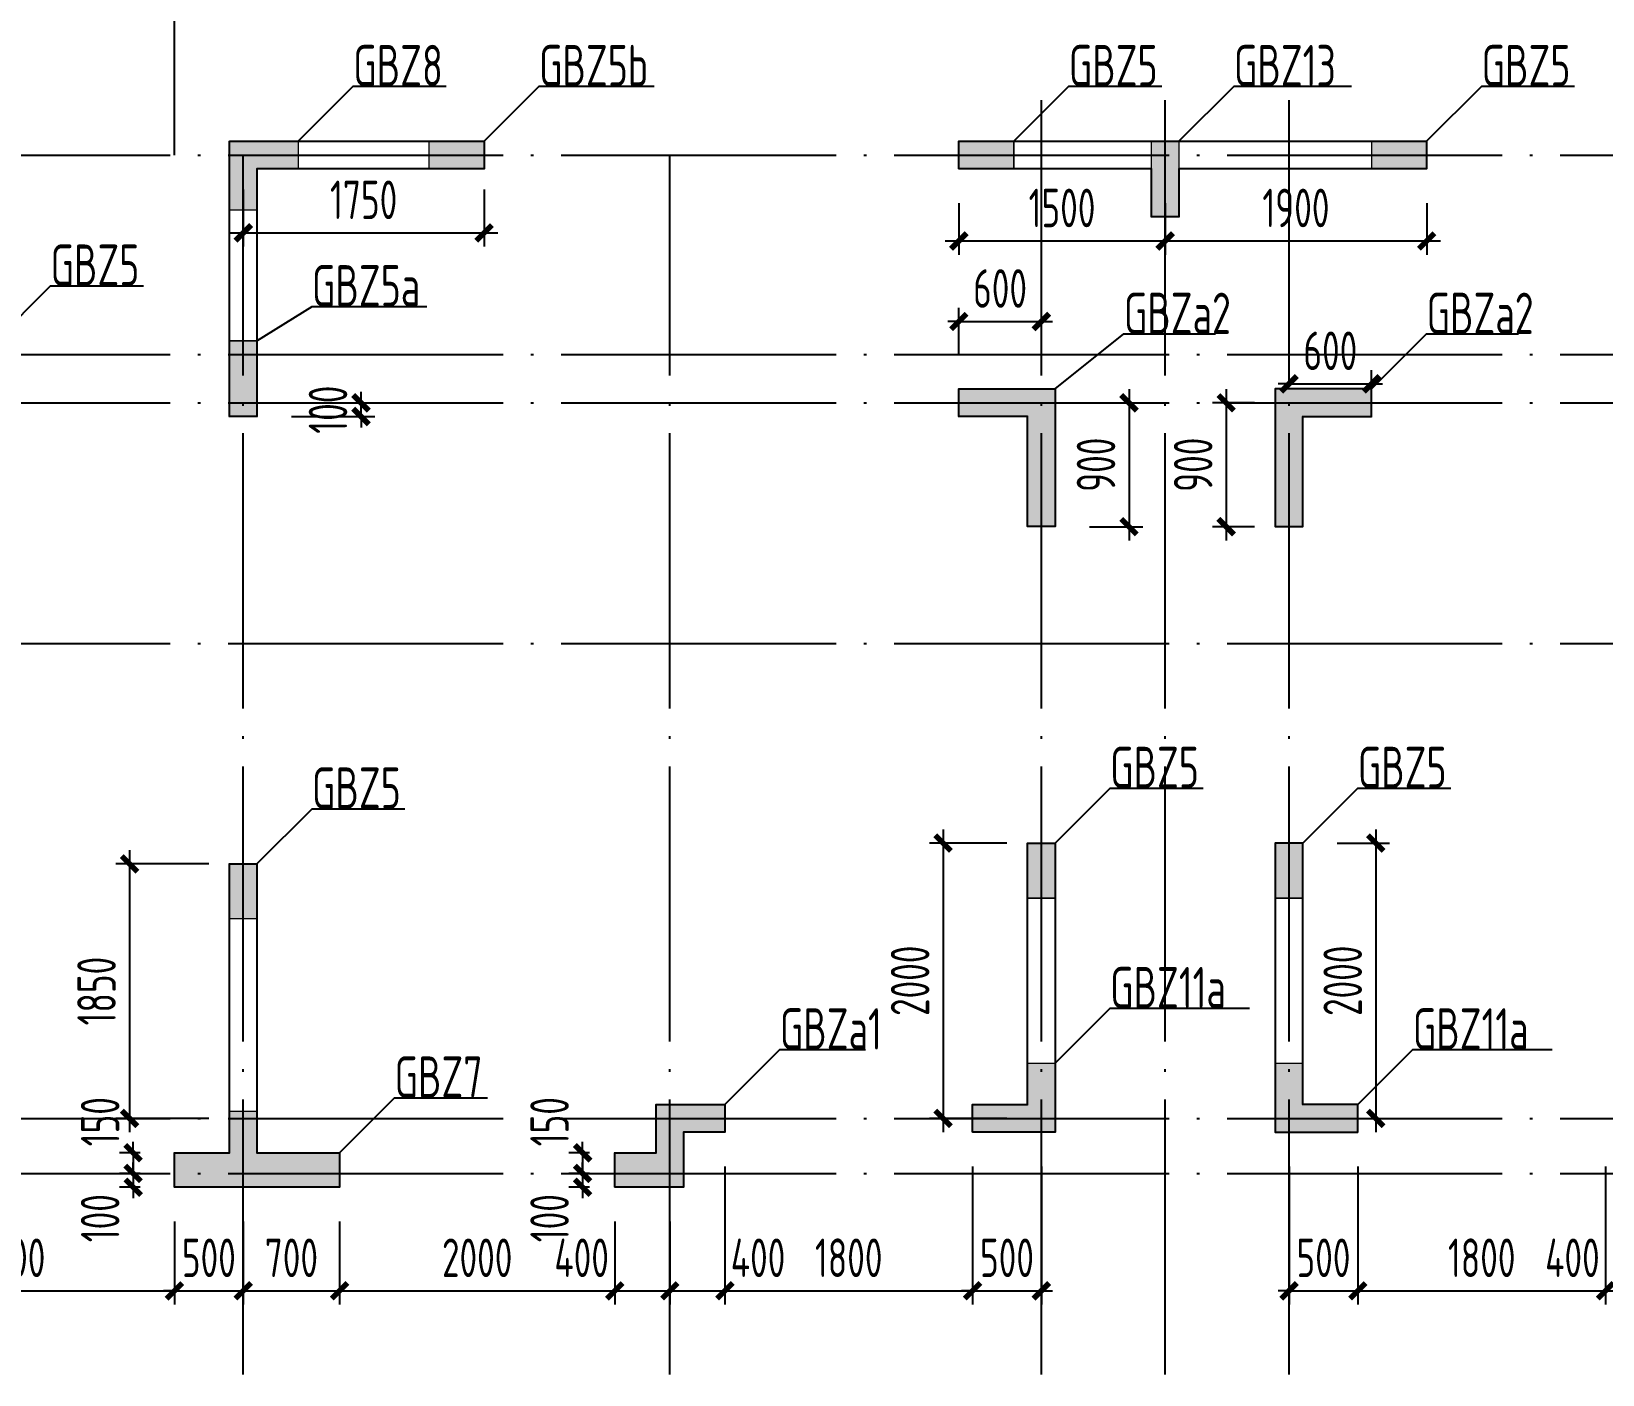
# Model space of a CAD drawing. Extents: x 154268 to 5133249, y -1832900 to 601179.
# Drawn here: x 449064 to 460481, y 515017 to 524778 of the extents above; entities that cross this region are included whole.
import ezdxf

# ---------------------------------------------------------------- set-up
doc = ezdxf.new("R2010")
doc.units = 0
doc.header["$LTSCALE"] = 1000
doc.linetypes.add('DOTE', pattern=[2.42, 2, -0.2, 0.02, -0.2])
for name, color, linetype in [('A-ANNO-AXIS', 94, 'Continuous'), ('A-ANNO-DOTE', 15, 'DOTE'), ('DIM', 3, 'Continuous'), ('S-WALL-砼墙', 60, 'Continuous'), ('WCOL', 7, 'Continuous'), ('WCOL_HATCH', 251, 'Continuous'), ('WCOL_NUM', 7, 'Continuous')]:
    doc.layers.add(name, color=color, linetype=linetype)
doc.styles.add('TSSD_Dimension', font='tssdeng.shx', dxfattribs={"width": 0.7, "bigfont": 'Hztxt.shx'})
doc.styles.add('TSSD_Label', font='tssdeng.shx', dxfattribs={"width": 0.7, "bigfont": 'hztxt.shx'})
doc.dimstyles.new('TSSD_100_100$0', dxfattribs={"dimtxt": 280, "dimasz": 80, "dimexe": 100, "dimexo": 250, "dimgap": 100, "dimtad": 1, "dimdec": 0, "dimzin": 0, "dimdsep": 46, "dimtxsty": 'TSSD_Dimension', "dimblk": 'ARCHTICK', "dimcen": 0, "dimdle": 100, "dimclrd": 3, "dimclre": 3, "dimclrt": 7, "dimadec": 0, "dimazin": 0, "dimtfac": 1, "dimtdec": 0, "dimtix": 1, "dimtmove": 2, "dimatfit": 3, "dimldrblk": 'ARCHTICK', "dimfxl": 100, "dimtolj": 1, "dimtzin": 0, "dimarcsym": 0})

# ---------------------------------------------------------------- blocks, each defined once
blk = doc.blocks.new('T4zw1')
at = {"layer": 'A-ANNO-DOTE'}
for p, q in [((1558857, -2345337), (1558857, -2338823)), ((1565157, -2354199), (1565157, -2344891)), ((1566057, -2354199), (1566057, -2344891)), ((1566957, -2354199), (1566957, -2344891)), ((1554406, -2345337), (1601542, -2345337)), ((1559357, -2354199), (1559357, -2345337)), ((1562457, -2354199), (1562457, -2345337)), ((1554406, -2346787), (1601542, -2346787)), ((1554406, -2347137), (1601542, -2347137)), ((1554406, -2348887), (1601542, -2348887)), ((1554406, -2352337), (1601542, -2352337)), ((1554406, -2352737), (1601542, -2352737))]:
    blk.add_line(p, q, dxfattribs=at)
blk = doc.blocks.new('_ArchTick')
at = {"color": 0, "linetype": 'ByBlock', "const_width": 0.5}
blk.add_lwpolyline([(-0.71, -0.71), (0.71, 0.71)], dxfattribs=at)
blk = doc.blocks.new('*D6764')
at = {"layer": 'Defpoints', "color": 0, "transparency": 16777216}
for p in [(447703, 516379), (450103, 516379), (450103, 515626)]:
    blk.add_point(p, dxfattribs=at)
at = {"layer": 'DIM', "color": 3, "lineweight": -2, "transparency": 16777216}
for p, q in [((447703, 516129), (447703, 515526)), ((450103, 516129), (450103, 515526)), ((447603, 515626), (450203, 515626))]:
    blk.add_line(p, q, dxfattribs=at)
at = {"layer": 'DIM', "color": 3, "lineweight": -2, "transparency": 16777216, "xscale": 80, "yscale": 80, "zscale": 80, "rotation": 180}
blk.add_blockref('_ArchTick', (447703, 515626), dxfattribs=at)
at = {"layer": 'DIM', "color": 3, "lineweight": -2, "transparency": 16777216, "xscale": 80, "yscale": 80, "zscale": 80}
blk.add_blockref('_ArchTick', (450103, 515626), dxfattribs=at)
at = {"layer": 'DIM', "color": 7, "transparency": 16777216, "insert": (448903, 515866), "char_height": 280, "attachment_point": 5, "style": 'TSSD_Dimension'}
blk.add_mtext('\\A1;2400', dxfattribs=at)
blk = doc.blocks.new('*D6765')
at = {"layer": 'Defpoints', "color": 0, "transparency": 16777216}
for p in [(450103, 516379), (450603, 516379), (450603, 515626)]:
    blk.add_point(p, dxfattribs=at)
at = {"layer": 'DIM', "color": 3, "lineweight": -2, "transparency": 16777216}
for p, q in [((450103, 516129), (450103, 515526)), ((450603, 516129), (450603, 515526)), ((450103, 515626), (450023, 515626)), ((450103, 515626), (450603, 515626)), ((450603, 515626), (450683, 515626))]:
    blk.add_line(p, q, dxfattribs=at)
at = {"layer": 'DIM', "color": 3, "lineweight": -2, "transparency": 16777216, "xscale": 80, "yscale": 80, "zscale": 80}
blk.add_blockref('_ArchTick', (450103, 515626), dxfattribs=at)
at = {"layer": 'DIM', "color": 3, "lineweight": -2, "transparency": 16777216, "xscale": 80, "yscale": 80, "zscale": 80, "rotation": 180}
blk.add_blockref('_ArchTick', (450603, 515626), dxfattribs=at)
at = {"layer": 'DIM', "color": 7, "transparency": 16777216, "insert": (450353, 515866), "char_height": 280, "attachment_point": 5, "style": 'TSSD_Dimension'}
blk.add_mtext('\\A1;500', dxfattribs=at)
blk = doc.blocks.new('*D6766')
at = {"layer": 'Defpoints', "color": 0, "transparency": 16777216}
for p in [(450603, 516379), (451303, 516379), (451303, 515626)]:
    blk.add_point(p, dxfattribs=at)
at = {"layer": 'DIM', "color": 3, "lineweight": -2, "transparency": 16777216}
for p, q in [((450603, 516129), (450603, 515526)), ((451303, 516129), (451303, 515526)), ((450503, 515626), (451403, 515626))]:
    blk.add_line(p, q, dxfattribs=at)
at = {"layer": 'DIM', "color": 3, "lineweight": -2, "transparency": 16777216, "xscale": 80, "yscale": 80, "zscale": 80, "rotation": 180}
blk.add_blockref('_ArchTick', (450603, 515626), dxfattribs=at)
at = {"layer": 'DIM', "color": 3, "lineweight": -2, "transparency": 16777216, "xscale": 80, "yscale": 80, "zscale": 80}
blk.add_blockref('_ArchTick', (451303, 515626), dxfattribs=at)
at = {"layer": 'DIM', "color": 7, "transparency": 16777216, "insert": (450953, 515866), "char_height": 280, "attachment_point": 5, "style": 'TSSD_Dimension'}
blk.add_mtext('\\A1;700', dxfattribs=at)
blk = doc.blocks.new('*D6767')
at = {"layer": 'Defpoints', "color": 0, "transparency": 16777216}
for p in [(451303, 516379), (453303, 516379), (453303, 515626)]:
    blk.add_point(p, dxfattribs=at)
at = {"layer": 'DIM', "color": 3, "lineweight": -2, "transparency": 16777216}
for p, q in [((451303, 516129), (451303, 515526)), ((453303, 516129), (453303, 515526)), ((451203, 515626), (453403, 515626))]:
    blk.add_line(p, q, dxfattribs=at)
at = {"layer": 'DIM', "color": 3, "lineweight": -2, "transparency": 16777216, "xscale": 80, "yscale": 80, "zscale": 80, "rotation": 180}
blk.add_blockref('_ArchTick', (451303, 515626), dxfattribs=at)
at = {"layer": 'DIM', "color": 3, "lineweight": -2, "transparency": 16777216, "xscale": 80, "yscale": 80, "zscale": 80}
blk.add_blockref('_ArchTick', (453303, 515626), dxfattribs=at)
at = {"layer": 'DIM', "color": 7, "transparency": 16777216, "insert": (452303, 515866), "char_height": 280, "attachment_point": 5, "style": 'TSSD_Dimension'}
blk.add_mtext('\\A1;2000', dxfattribs=at)
blk = doc.blocks.new('*D6768')
at = {"layer": 'Defpoints', "color": 0, "transparency": 16777216}
for p in [(453303, 516379), (453703, 516379), (453703, 515626)]:
    blk.add_point(p, dxfattribs=at)
at = {"layer": 'DIM', "color": 3, "lineweight": -2, "transparency": 16777216}
for p, q in [((453303, 516129), (453303, 515526)), ((453703, 516129), (453703, 515526)), ((453203, 515626), (453803, 515626))]:
    blk.add_line(p, q, dxfattribs=at)
at = {"layer": 'DIM', "color": 3, "lineweight": -2, "transparency": 16777216, "xscale": 80, "yscale": 80, "zscale": 80, "rotation": 180}
blk.add_blockref('_ArchTick', (453303, 515626), dxfattribs=at)
at = {"layer": 'DIM', "color": 3, "lineweight": -2, "transparency": 16777216, "xscale": 80, "yscale": 80, "zscale": 80}
blk.add_blockref('_ArchTick', (453703, 515626), dxfattribs=at)
at = {"layer": 'DIM', "color": 7, "transparency": 16777216, "insert": (453062, 515866), "char_height": 280, "attachment_point": 5, "style": 'TSSD_Dimension'}
blk.add_mtext('\\A1;400', dxfattribs=at)
blk = doc.blocks.new('*D6769')
at = {"layer": 'Defpoints', "color": 0, "transparency": 16777216}
for p in [(454103, 516779), (453703, 516379), (454103, 515626)]:
    blk.add_point(p, dxfattribs=at)
at = {"layer": 'DIM', "color": 3, "lineweight": -2, "transparency": 16777216}
for p, q in [((454103, 516529), (454103, 515526)), ((453703, 516129), (453703, 515526)), ((453603, 515626), (454203, 515626))]:
    blk.add_line(p, q, dxfattribs=at)
at = {"layer": 'DIM', "color": 3, "lineweight": -2, "transparency": 16777216, "xscale": 80, "yscale": 80, "zscale": 80, "rotation": 180}
blk.add_blockref('_ArchTick', (453703, 515626), dxfattribs=at)
at = {"layer": 'DIM', "color": 3, "lineweight": -2, "transparency": 16777216, "xscale": 80, "yscale": 80, "zscale": 80}
blk.add_blockref('_ArchTick', (454103, 515626), dxfattribs=at)
at = {"layer": 'DIM', "color": 7, "transparency": 16777216, "insert": (454344, 515866), "char_height": 280, "attachment_point": 5, "style": 'TSSD_Dimension'}
blk.add_mtext('\\A1;400', dxfattribs=at)
blk = doc.blocks.new('*D6770')
at = {"layer": 'Defpoints', "color": 0, "transparency": 16777216}
for p in [(454103, 516779), (455903, 516779), (455903, 515626)]:
    blk.add_point(p, dxfattribs=at)
at = {"layer": 'DIM', "color": 3, "lineweight": -2, "transparency": 16777216}
for p, q in [((454103, 516529), (454103, 515526)), ((455903, 516529), (455903, 515526)), ((454003, 515626), (456003, 515626))]:
    blk.add_line(p, q, dxfattribs=at)
at = {"layer": 'DIM', "color": 3, "lineweight": -2, "transparency": 16777216, "xscale": 80, "yscale": 80, "zscale": 80, "rotation": 180}
blk.add_blockref('_ArchTick', (454103, 515626), dxfattribs=at)
at = {"layer": 'DIM', "color": 3, "lineweight": -2, "transparency": 16777216, "xscale": 80, "yscale": 80, "zscale": 80}
blk.add_blockref('_ArchTick', (455903, 515626), dxfattribs=at)
at = {"layer": 'DIM', "color": 7, "transparency": 16777216, "insert": (455003, 515866), "char_height": 280, "attachment_point": 5, "style": 'TSSD_Dimension'}
blk.add_mtext('\\A1;1800', dxfattribs=at)
blk = doc.blocks.new('*D6771')
at = {"layer": 'Defpoints', "color": 0, "transparency": 16777216}
for p in [(455903, 516779), (456403, 516779), (456403, 515626)]:
    blk.add_point(p, dxfattribs=at)
at = {"layer": 'DIM', "color": 3, "lineweight": -2, "transparency": 16777216}
for p, q in [((455903, 516529), (455903, 515526)), ((456403, 516529), (456403, 515526)), ((455903, 515626), (455823, 515626)), ((455903, 515626), (456403, 515626)), ((456403, 515626), (456483, 515626))]:
    blk.add_line(p, q, dxfattribs=at)
at = {"layer": 'DIM', "color": 3, "lineweight": -2, "transparency": 16777216, "xscale": 80, "yscale": 80, "zscale": 80}
blk.add_blockref('_ArchTick', (455903, 515626), dxfattribs=at)
at = {"layer": 'DIM', "color": 3, "lineweight": -2, "transparency": 16777216, "xscale": 80, "yscale": 80, "zscale": 80, "rotation": 180}
blk.add_blockref('_ArchTick', (456403, 515626), dxfattribs=at)
at = {"layer": 'DIM', "color": 7, "transparency": 16777216, "insert": (456153, 515866), "char_height": 280, "attachment_point": 5, "style": 'TSSD_Dimension'}
blk.add_mtext('\\A1;500', dxfattribs=at)
blk = doc.blocks.new('*D6772')
at = {"layer": 'Defpoints', "color": 0, "transparency": 16777216}
for p in [(458203, 516779), (458703, 516779), (458703, 515626)]:
    blk.add_point(p, dxfattribs=at)
at = {"layer": 'DIM', "color": 3, "lineweight": -2, "transparency": 16777216}
for p, q in [((458203, 516529), (458203, 515526)), ((458703, 516529), (458703, 515526)), ((458203, 515626), (458123, 515626)), ((458203, 515626), (458703, 515626)), ((458703, 515626), (458783, 515626))]:
    blk.add_line(p, q, dxfattribs=at)
at = {"layer": 'DIM', "color": 3, "lineweight": -2, "transparency": 16777216, "xscale": 80, "yscale": 80, "zscale": 80}
blk.add_blockref('_ArchTick', (458203, 515626), dxfattribs=at)
at = {"layer": 'DIM', "color": 3, "lineweight": -2, "transparency": 16777216, "xscale": 80, "yscale": 80, "zscale": 80, "rotation": 180}
blk.add_blockref('_ArchTick', (458703, 515626), dxfattribs=at)
at = {"layer": 'DIM', "color": 7, "transparency": 16777216, "insert": (458453, 515866), "char_height": 280, "attachment_point": 5, "style": 'TSSD_Dimension'}
blk.add_mtext('\\A1;500', dxfattribs=at)
blk = doc.blocks.new('*D6773')
at = {"layer": 'Defpoints', "color": 0, "transparency": 16777216}
for p in [(458703, 516779), (460503, 516779), (460503, 515626)]:
    blk.add_point(p, dxfattribs=at)
at = {"layer": 'DIM', "color": 3, "lineweight": -2, "transparency": 16777216}
for p, q in [((458703, 516529), (458703, 515526)), ((460503, 516529), (460503, 515526)), ((458603, 515626), (460603, 515626))]:
    blk.add_line(p, q, dxfattribs=at)
at = {"layer": 'DIM', "color": 3, "lineweight": -2, "transparency": 16777216, "xscale": 80, "yscale": 80, "zscale": 80, "rotation": 180}
blk.add_blockref('_ArchTick', (458703, 515626), dxfattribs=at)
at = {"layer": 'DIM', "color": 3, "lineweight": -2, "transparency": 16777216, "xscale": 80, "yscale": 80, "zscale": 80}
blk.add_blockref('_ArchTick', (460503, 515626), dxfattribs=at)
at = {"layer": 'DIM', "color": 7, "transparency": 16777216, "insert": (459603, 515866), "char_height": 280, "attachment_point": 5, "style": 'TSSD_Dimension'}
blk.add_mtext('\\A1;1800', dxfattribs=at)
blk = doc.blocks.new('*D6774')
at = {"layer": 'Defpoints', "color": 0, "transparency": 16777216}
for p in [(460503, 516779), (460903, 516379), (460903, 515626)]:
    blk.add_point(p, dxfattribs=at)
at = {"layer": 'DIM', "color": 3, "lineweight": -2, "transparency": 16777216}
for p, q in [((460503, 516529), (460503, 515526)), ((460903, 516129), (460903, 515526)), ((460403, 515626), (461003, 515626))]:
    blk.add_line(p, q, dxfattribs=at)
at = {"layer": 'DIM', "color": 3, "lineweight": -2, "transparency": 16777216, "xscale": 80, "yscale": 80, "zscale": 80, "rotation": 180}
blk.add_blockref('_ArchTick', (460503, 515626), dxfattribs=at)
at = {"layer": 'DIM', "color": 3, "lineweight": -2, "transparency": 16777216, "xscale": 80, "yscale": 80, "zscale": 80}
blk.add_blockref('_ArchTick', (460903, 515626), dxfattribs=at)
at = {"layer": 'DIM', "color": 7, "transparency": 16777216, "insert": (460262, 515866), "char_height": 280, "attachment_point": 5, "style": 'TSSD_Dimension'}
blk.add_mtext('\\A1;400', dxfattribs=at)
blk = doc.blocks.new('*D6784')
at = {"layer": 'Defpoints', "color": 0, "transparency": 16777216}
for p in [(450703, 522079), (451459, 522079), (450703, 521979)]:
    blk.add_point(p, dxfattribs=at)
at = {"layer": 'DIM', "color": 3, "lineweight": -2, "transparency": 16777216}
for p, q in [((451459, 522079), (451459, 522159)), ((450953, 522079), (451559, 522079)), ((451459, 521979), (451459, 522079)), ((450953, 521979), (451559, 521979)), ((451459, 521979), (451459, 521899))]:
    blk.add_line(p, q, dxfattribs=at)
at = {"layer": 'DIM', "color": 3, "lineweight": -2, "transparency": 16777216, "xscale": 80, "yscale": 80, "zscale": 80}
for p, rotation in [((451459, 522079), 270), ((451459, 521979), 90)]:
    blk.add_blockref('_ArchTick', p, dxfattribs=dict(at, rotation=rotation))
at = {"layer": 'DIM', "color": 7, "transparency": 16777216, "insert": (451219, 522029), "char_height": 280, "attachment_point": 5, "rotation": 90, "style": 'TSSD_Dimension'}
blk.add_mtext('\\A1;100', dxfattribs=at)
blk = doc.blocks.new('*D6832')
at = {"layer": 'Defpoints', "color": 0, "transparency": 16777216}
for p in [(450603, 523879), (452353, 523879), (452353, 523314)]:
    blk.add_point(p, dxfattribs=at)
at = {"layer": 'DIM', "color": 3, "lineweight": -2, "transparency": 16777216}
for p, q in [((450603, 523629), (450603, 523214)), ((452353, 523629), (452353, 523214)), ((450503, 523314), (452453, 523314))]:
    blk.add_line(p, q, dxfattribs=at)
at = {"layer": 'DIM', "color": 3, "lineweight": -2, "transparency": 16777216, "xscale": 80, "yscale": 80, "zscale": 80, "rotation": 180}
blk.add_blockref('_ArchTick', (450603, 523314), dxfattribs=at)
at = {"layer": 'DIM', "color": 3, "lineweight": -2, "transparency": 16777216, "xscale": 80, "yscale": 80, "zscale": 80}
blk.add_blockref('_ArchTick', (452353, 523314), dxfattribs=at)
at = {"layer": 'DIM', "color": 7, "transparency": 16777216, "insert": (451478, 523554), "char_height": 280, "attachment_point": 5, "style": 'TSSD_Dimension'}
blk.add_mtext('\\A1;1750', dxfattribs=at)
blk = doc.blocks.new('*D6833')
at = {"layer": 'Defpoints', "color": 0, "transparency": 16777216}
for p in [(455803, 523779), (457303, 523779), (457303, 523255)]:
    blk.add_point(p, dxfattribs=at)
at = {"layer": 'DIM', "color": 3, "lineweight": -2, "transparency": 16777216}
for p, q in [((455803, 523529), (455803, 523155)), ((457303, 523529), (457303, 523155)), ((455703, 523255), (457403, 523255))]:
    blk.add_line(p, q, dxfattribs=at)
at = {"layer": 'DIM', "color": 3, "lineweight": -2, "transparency": 16777216, "xscale": 80, "yscale": 80, "zscale": 80, "rotation": 180}
blk.add_blockref('_ArchTick', (455803, 523255), dxfattribs=at)
at = {"layer": 'DIM', "color": 3, "lineweight": -2, "transparency": 16777216, "xscale": 80, "yscale": 80, "zscale": 80}
blk.add_blockref('_ArchTick', (457303, 523255), dxfattribs=at)
at = {"layer": 'DIM', "color": 7, "transparency": 16777216, "insert": (456553, 523495), "char_height": 280, "attachment_point": 5, "style": 'TSSD_Dimension'}
blk.add_mtext('\\A1;1500', dxfattribs=at)
blk = doc.blocks.new('*D6834')
at = {"layer": 'Defpoints', "color": 0, "transparency": 16777216}
for p in [(457303, 523779), (459203, 523779), (459203, 523255)]:
    blk.add_point(p, dxfattribs=at)
at = {"layer": 'DIM', "color": 3, "lineweight": -2, "transparency": 16777216}
for p, q in [((457303, 523529), (457303, 523155)), ((459203, 523529), (459203, 523155)), ((457203, 523255), (459303, 523255))]:
    blk.add_line(p, q, dxfattribs=at)
at = {"layer": 'DIM', "color": 3, "lineweight": -2, "transparency": 16777216, "xscale": 80, "yscale": 80, "zscale": 80, "rotation": 180}
blk.add_blockref('_ArchTick', (457303, 523255), dxfattribs=at)
at = {"layer": 'DIM', "color": 3, "lineweight": -2, "transparency": 16777216, "xscale": 80, "yscale": 80, "zscale": 80}
blk.add_blockref('_ArchTick', (459203, 523255), dxfattribs=at)
at = {"layer": 'DIM', "color": 7, "transparency": 16777216, "insert": (458253, 523495), "char_height": 280, "attachment_point": 5, "style": 'TSSD_Dimension'}
blk.add_mtext('\\A1;1900', dxfattribs=at)
blk = doc.blocks.new('*D6837')
at = {"layer": 'Defpoints', "color": 0, "transparency": 16777216}
for p in [(450603, 518729), (449777, 516879), (450603, 516879)]:
    blk.add_point(p, dxfattribs=at)
at = {"layer": 'DIM', "color": 3, "lineweight": -2, "transparency": 16777216}
for p, q in [((449777, 518829), (449777, 516779)), ((450353, 518729), (449677, 518729)), ((450353, 516879), (449677, 516879))]:
    blk.add_line(p, q, dxfattribs=at)
at = {"layer": 'DIM', "color": 3, "lineweight": -2, "transparency": 16777216, "xscale": 80, "yscale": 80, "zscale": 80}
for p, rotation in [((449777, 518729), 90), ((449777, 516879), 270)]:
    blk.add_blockref('_ArchTick', p, dxfattribs=dict(at, rotation=rotation))
at = {"layer": 'DIM', "color": 7, "transparency": 16777216, "insert": (449537, 517804), "char_height": 280, "attachment_point": 5, "rotation": 90, "style": 'TSSD_Dimension'}
blk.add_mtext('\\A1;1850', dxfattribs=at)
blk = doc.blocks.new('*D6838')
at = {"layer": 'Defpoints', "color": 0, "transparency": 16777216}
for p in [(456403, 518879), (455689, 516879), (456403, 516879)]:
    blk.add_point(p, dxfattribs=at)
at = {"layer": 'DIM', "color": 3, "lineweight": -2, "transparency": 16777216}
for p, q in [((455689, 518979), (455689, 516779)), ((456153, 518879), (455589, 518879)), ((456153, 516879), (455589, 516879))]:
    blk.add_line(p, q, dxfattribs=at)
at = {"layer": 'DIM', "color": 3, "lineweight": -2, "transparency": 16777216, "xscale": 80, "yscale": 80, "zscale": 80}
for p, rotation in [((455689, 518879), 90), ((455689, 516879), 270)]:
    blk.add_blockref('_ArchTick', p, dxfattribs=dict(at, rotation=rotation))
at = {"layer": 'DIM', "color": 7, "transparency": 16777216, "insert": (455449, 517879), "char_height": 280, "attachment_point": 5, "rotation": 90, "style": 'TSSD_Dimension'}
blk.add_mtext('\\A1;2000', dxfattribs=at)
blk = doc.blocks.new('*D6840')
at = {"layer": 'Defpoints', "color": 0, "transparency": 16777216}
for p in [(458303, 518879), (458303, 516879), (458833, 516879)]:
    blk.add_point(p, dxfattribs=at)
at = {"layer": 'DIM', "color": 3, "lineweight": -2, "transparency": 16777216}
for p, q in [((458833, 518979), (458833, 516779)), ((458553, 518879), (458933, 518879)), ((458553, 516879), (458933, 516879))]:
    blk.add_line(p, q, dxfattribs=at)
at = {"layer": 'DIM', "color": 3, "lineweight": -2, "transparency": 16777216, "xscale": 80, "yscale": 80, "zscale": 80}
for p, rotation in [((458833, 518879), 90), ((458833, 516879), 270)]:
    blk.add_blockref('_ArchTick', p, dxfattribs=dict(at, rotation=rotation))
at = {"layer": 'DIM', "color": 7, "transparency": 16777216, "insert": (458593, 517879), "char_height": 280, "attachment_point": 5, "rotation": 90, "style": 'TSSD_Dimension'}
blk.add_mtext('\\A1;2000', dxfattribs=at)
blk = doc.blocks.new('*D6844')
at = {"layer": 'Defpoints', "color": 0, "transparency": 16777216}
for p in [(450103, 516629), (449803, 516479), (450103, 516479)]:
    blk.add_point(p, dxfattribs=at)
at = {"layer": 'DIM', "color": 3, "lineweight": -2, "transparency": 16777216}
for p, q in [((449803, 516629), (449803, 516709)), ((449853, 516629), (449703, 516629)), ((449803, 516629), (449803, 516479)), ((449853, 516479), (449703, 516479)), ((449803, 516479), (449803, 516399))]:
    blk.add_line(p, q, dxfattribs=at)
at = {"layer": 'DIM', "color": 3, "lineweight": -2, "transparency": 16777216, "xscale": 80, "yscale": 80, "zscale": 80}
for p, rotation in [((449803, 516629), 270), ((449803, 516479), 90)]:
    blk.add_blockref('_ArchTick', p, dxfattribs=dict(at, rotation=rotation))
at = {"layer": 'DIM', "color": 7, "transparency": 16777216, "insert": (449563, 516855), "char_height": 280, "attachment_point": 5, "rotation": 90, "style": 'TSSD_Dimension'}
blk.add_mtext('\\A1;150', dxfattribs=at)
blk = doc.blocks.new('*D6845')
at = {"layer": 'Defpoints', "color": 0, "transparency": 16777216}
for p in [(450103, 516479), (449803, 516379), (450103, 516379)]:
    blk.add_point(p, dxfattribs=at)
at = {"layer": 'DIM', "color": 3, "lineweight": -2, "transparency": 16777216}
for p, q in [((449803, 516479), (449803, 516559)), ((449853, 516479), (449703, 516479)), ((449803, 516479), (449803, 516379)), ((449853, 516379), (449703, 516379)), ((449803, 516379), (449803, 516299))]:
    blk.add_line(p, q, dxfattribs=at)
at = {"layer": 'DIM', "color": 3, "lineweight": -2, "transparency": 16777216, "xscale": 80, "yscale": 80, "zscale": 80}
for p, rotation in [((449803, 516479), 270), ((449803, 516379), 90)]:
    blk.add_blockref('_ArchTick', p, dxfattribs=dict(at, rotation=rotation))
at = {"layer": 'DIM', "color": 7, "transparency": 16777216, "insert": (449563, 516154), "char_height": 280, "attachment_point": 5, "rotation": 90, "style": 'TSSD_Dimension'}
blk.add_mtext('\\A1;100', dxfattribs=at)
blk = doc.blocks.new('*D6846')
at = {"layer": 'Defpoints', "color": 0, "transparency": 16777216}
for p in [(453369, 516629), (453069, 516479), (453369, 516479)]:
    blk.add_point(p, dxfattribs=at)
at = {"layer": 'DIM', "color": 3, "lineweight": -2, "transparency": 16777216}
for p, q in [((453069, 516629), (453069, 516709)), ((453119, 516629), (452969, 516629)), ((453069, 516629), (453069, 516479)), ((453119, 516479), (452969, 516479)), ((453069, 516479), (453069, 516399))]:
    blk.add_line(p, q, dxfattribs=at)
at = {"layer": 'DIM', "color": 3, "lineweight": -2, "transparency": 16777216, "xscale": 80, "yscale": 80, "zscale": 80}
for p, rotation in [((453069, 516629), 270), ((453069, 516479), 90)]:
    blk.add_blockref('_ArchTick', p, dxfattribs=dict(at, rotation=rotation))
at = {"layer": 'DIM', "color": 7, "transparency": 16777216, "insert": (452829, 516855), "char_height": 280, "attachment_point": 5, "rotation": 90, "style": 'TSSD_Dimension'}
blk.add_mtext('\\A1;150', dxfattribs=at)
blk = doc.blocks.new('*D6847')
at = {"layer": 'Defpoints', "color": 0, "transparency": 16777216}
for p in [(453369, 516479), (453069, 516379), (453369, 516379)]:
    blk.add_point(p, dxfattribs=at)
at = {"layer": 'DIM', "color": 3, "lineweight": -2, "transparency": 16777216}
for p, q in [((453069, 516479), (453069, 516559)), ((453119, 516479), (452969, 516479)), ((453069, 516479), (453069, 516379)), ((453119, 516379), (452969, 516379)), ((453069, 516379), (453069, 516299))]:
    blk.add_line(p, q, dxfattribs=at)
at = {"layer": 'DIM', "color": 3, "lineweight": -2, "transparency": 16777216, "xscale": 80, "yscale": 80, "zscale": 80}
for p, rotation in [((453069, 516479), 270), ((453069, 516379), 90)]:
    blk.add_blockref('_ArchTick', p, dxfattribs=dict(at, rotation=rotation))
at = {"layer": 'DIM', "color": 7, "transparency": 16777216, "insert": (452829, 516154), "char_height": 280, "attachment_point": 5, "rotation": 90, "style": 'TSSD_Dimension'}
blk.add_mtext('\\A1;100', dxfattribs=at)
blk = doc.blocks.new('*D6751')
at = {"layer": 'Defpoints', "color": 0, "transparency": 16777216}
for p in [(458203, 522079), (457746, 521179), (458203, 521179)]:
    blk.add_point(p, dxfattribs=at)
at = {"layer": 'DIM', "color": 3, "lineweight": -2, "transparency": 16777216}
for p, q in [((457746, 522179), (457746, 521079)), ((457953, 522079), (457646, 522079)), ((457953, 521179), (457646, 521179))]:
    blk.add_line(p, q, dxfattribs=at)
at = {"layer": 'DIM', "color": 3, "lineweight": -2, "transparency": 16777216, "xscale": 80, "yscale": 80, "zscale": 80}
for p, rotation in [((457746, 522079), 90), ((457746, 521179), 270)]:
    blk.add_blockref('_ArchTick', p, dxfattribs=dict(at, rotation=rotation))
at = {"layer": 'DIM', "color": 7, "transparency": 16777216, "insert": (457506, 521629), "char_height": 280, "attachment_point": 5, "rotation": 90, "style": 'TSSD_Dimension'}
blk.add_mtext('\\A1;900', dxfattribs=at)
blk = doc.blocks.new('*D6752')
at = {"layer": 'Defpoints', "color": 0, "transparency": 16777216}
for p in [(456603, 522079), (456503, 521179), (457040, 521179)]:
    blk.add_point(p, dxfattribs=at)
at = {"layer": 'DIM', "color": 3, "lineweight": -2, "transparency": 16777216}
for p, q in [((457040, 522179), (457040, 521079)), ((456853, 522079), (457140, 522079)), ((456753, 521179), (457140, 521179))]:
    blk.add_line(p, q, dxfattribs=at)
at = {"layer": 'DIM', "color": 3, "lineweight": -2, "transparency": 16777216, "xscale": 80, "yscale": 80, "zscale": 80}
for p, rotation in [((457040, 522079), 90), ((457040, 521179), 270)]:
    blk.add_blockref('_ArchTick', p, dxfattribs=dict(at, rotation=rotation))
at = {"layer": 'DIM', "color": 7, "transparency": 16777216, "insert": (456800, 521629), "char_height": 280, "attachment_point": 5, "rotation": 90, "style": 'TSSD_Dimension'}
blk.add_mtext('\\A1;900', dxfattribs=at)
blk = doc.blocks.new('*D6753')
at = {"layer": 'Defpoints', "color": 0, "transparency": 16777216}
for p in [(456403, 522670), (455803, 522179), (456403, 522179)]:
    blk.add_point(p, dxfattribs=at)
at = {"layer": 'DIM', "color": 3, "lineweight": -2, "transparency": 16777216}
for p, q in [((455803, 522429), (455803, 522770)), ((456403, 522429), (456403, 522770)), ((455803, 522670), (455723, 522670)), ((455803, 522670), (456403, 522670)), ((456403, 522670), (456483, 522670))]:
    blk.add_line(p, q, dxfattribs=at)
at = {"layer": 'DIM', "color": 3, "lineweight": -2, "transparency": 16777216, "xscale": 80, "yscale": 80, "zscale": 80}
blk.add_blockref('_ArchTick', (455803, 522670), dxfattribs=at)
at = {"layer": 'DIM', "color": 3, "lineweight": -2, "transparency": 16777216, "xscale": 80, "yscale": 80, "zscale": 80, "rotation": 180}
blk.add_blockref('_ArchTick', (456403, 522670), dxfattribs=at)
at = {"layer": 'DIM', "color": 7, "transparency": 16777216, "insert": (456103, 522910), "char_height": 280, "attachment_point": 5, "style": 'TSSD_Dimension'}
blk.add_mtext('\\A1;600', dxfattribs=at)
blk = doc.blocks.new('*D6754')
at = {"layer": 'Defpoints', "color": 0, "transparency": 16777216}
for p in [(458803, 522217), (458203, 521967), (458803, 521967)]:
    blk.add_point(p, dxfattribs=at)
at = {"layer": 'DIM', "color": 3, "lineweight": -2, "transparency": 16777216}
for p, q in [((458203, 522217), (458203, 522317)), ((458803, 522217), (458803, 522317)), ((458203, 522217), (458123, 522217)), ((458203, 522217), (458803, 522217)), ((458803, 522217), (458883, 522217))]:
    blk.add_line(p, q, dxfattribs=at)
at = {"layer": 'DIM', "color": 3, "lineweight": -2, "transparency": 16777216, "xscale": 80, "yscale": 80, "zscale": 80}
blk.add_blockref('_ArchTick', (458203, 522217), dxfattribs=at)
at = {"layer": 'DIM', "color": 3, "lineweight": -2, "transparency": 16777216, "xscale": 80, "yscale": 80, "zscale": 80, "rotation": 180}
blk.add_blockref('_ArchTick', (458803, 522217), dxfattribs=at)
at = {"layer": 'DIM', "color": 7, "transparency": 16777216, "insert": (458503, 522457), "char_height": 280, "attachment_point": 5, "style": 'TSSD_Dimension'}
blk.add_mtext('\\A1;600', dxfattribs=at)

msp = doc.modelspace()

# ---------------------------------------------------------------- hatches: boundary and pattern name
at = {"layer": 'WCOL_HATCH'}
for points in [[(450702.9, 523479.5), (450702.9, 523779.5), (451002.9, 523779.5), (451002.9, 523979.5), (450502.9, 523979.5), (450502.9, 523479.5)], [(451952.9, 523779.5), (452352.9, 523779.5), (452352.9, 523979.5), (451952.9, 523979.5)], [(456202.9, 523979.5), (455802.9, 523979.5), (455802.9, 523779.5), (456202.9, 523779.5)], [(457402.9, 523429.5), (457402.9, 523979.5), (457202.9, 523979.5), (457202.9, 523429.5)], [(458802.9, 523779.5), (459202.9, 523779.5), (459202.9, 523979.5), (458802.9, 523979.5)], [(450502.9, 522529.5), (450502.9, 521979.5), (450702.9, 521979.5), (450702.9, 522529.5)], [(456302.9, 521979.5), (456302.9, 521179.5), (456502.9, 521179.5), (456502.9, 521979.5), (456502.9, 521979.5), (456502.9, 522179.5), (455802.9, 522179.5), (455802.9, 521979.5)], [(458102.9, 521979.5), (458102.9, 521179.5), (458302.9, 521179.5), (458302.9, 521979.5), (458802.9, 521979.5), (458802.9, 522179.5), (458102.9, 522179.5), (458102.9, 521979.5)], [(456502.9, 518479.5), (456502.9, 518879.5), (456302.9, 518879.5), (456302.9, 518479.5)], [(458302.9, 518479.5), (458302.9, 518879.5), (458102.9, 518879.5), (458102.9, 518479.5)], [(450702.9, 518329.5), (450702.9, 518729.5), (450502.9, 518729.5), (450502.9, 518329.5)], [(455902.9, 516779.5), (456502.9, 516779.5), (456502.9, 517279.5), (456302.9, 517279.5), (456302.9, 516979.5), (455902.9, 516979.5)], [(458102.9, 516779.5), (458702.9, 516779.5), (458702.9, 516979.5), (458302.9, 516979.5), (458302.9, 517279.5), (458102.9, 517279.5)], [(450102.9, 516379.5), (451302.9, 516379.5), (451302.9, 516629.5), (450702.9, 516629.5), (450702.9, 516929.5), (450502.9, 516929.5), (450502.9, 516629.5), (450102.9, 516629.5)], [(453302.9, 516379.5), (453802.9, 516379.5), (453802.9, 516779.5), (454102.9, 516779.5), (454102.9, 516979.5), (453602.9, 516979.5), (453602.9, 516629.5), (453302.9, 516629.5)]]:
    msp.add_hatch(color=253, dxfattribs=at).paths.add_polyline_path(points)

# ---------------------------------------------------------------- linework, layer by layer
at = {"layer": 'S-WALL-砼墙'}
for points in [[(450502.9, 523979.5), (452352.9, 523979.5), (452352.9, 523779.5), (450702.9, 523779.5), (450702.9, 521979.5), (450502.9, 521979.5)], [(455802.9, 523779.5), (455802.9, 523979.5), (459202.9, 523979.5), (459202.9, 523779.5), (457402.9, 523779.5), (457402.9, 523429.5), (457202.9, 523429.5), (457202.9, 523779.5)], [(455802.9, 521979.5), (455802.9, 522179.5), (456502.9, 522179.5), (456502.9, 521979.5), (456502.9, 521979.5), (456502.9, 521179.5), (456302.9, 521179.5), (456302.9, 521979.5)], [(458802.9, 521979.5), (458802.9, 522179.5), (458102.9, 522179.5), (458102.9, 521979.5), (458102.9, 521979.5), (458102.9, 521179.5), (458302.9, 521179.5), (458302.9, 521979.5)], [(455902.9, 516779.5), (455902.9, 516979.5), (456302.9, 516979.5), (456302.9, 518879.5), (456502.9, 518879.5), (456502.9, 516779.5)], [(458702.9, 516779.5), (458702.9, 516979.5), (458302.9, 516979.5), (458302.9, 518879.5), (458102.9, 518879.5), (458102.9, 516779.5)], [(450502.9, 518729.5), (450702.9, 518729.5), (450702.9, 516629.5), (451302.9, 516629.5), (451302.9, 516379.5), (450102.9, 516379.5), (450102.9, 516629.5), (450502.9, 516629.5)], [(453302.9, 516379.5), (453302.9, 516629.5), (453602.9, 516629.5), (453602.9, 516979.5), (454102.9, 516979.5), (454102.9, 516779.5), (453802.9, 516779.5), (453802.9, 516379.5)]]:
    msp.add_lwpolyline(points, close=True, dxfattribs=at)
at = {"layer": 'WCOL', "color": 2, "const_width": 10}
for points in [[(450702.9, 523479.5), (450702.9, 523779.5), (451002.9, 523779.5), (451002.9, 523979.5), (450502.9, 523979.5), (450502.9, 523479.5)], [(451952.9, 523779.5), (452352.9, 523779.5), (452352.9, 523979.5), (451952.9, 523979.5)], [(456202.9, 523979.5), (455802.9, 523979.5), (455802.9, 523779.5), (456202.9, 523779.5)], [(457402.9, 523429.5), (457402.9, 523979.5), (457202.9, 523979.5), (457202.9, 523429.5)], [(458802.9, 523779.5), (459202.9, 523779.5), (459202.9, 523979.5), (458802.9, 523979.5)], [(450502.9, 522529.5), (450502.9, 521979.5), (450702.9, 521979.5), (450702.9, 522529.5)], [(458102.9, 521979.5), (458102.9, 521179.5), (458302.9, 521179.5), (458302.9, 521979.5), (458802.9, 521979.5), (458802.9, 522179.5), (458102.9, 522179.5), (458102.9, 521979.5)], [(456502.9, 521979.5), (456502.9, 521179.5), (456302.9, 521179.5), (456302.9, 521979.5), (455802.9, 521979.5), (455802.9, 522179.5), (456502.9, 522179.5), (456502.9, 521979.5)], [(456502.9, 518479.5), (456502.9, 518879.5), (456302.9, 518879.5), (456302.9, 518479.5)], [(458302.9, 518479.5), (458302.9, 518879.5), (458102.9, 518879.5), (458102.9, 518479.5)], [(450702.9, 518329.5), (450702.9, 518729.5), (450502.9, 518729.5), (450502.9, 518329.5)], [(455902.9, 516779.5), (456502.9, 516779.5), (456502.9, 517279.5), (456302.9, 517279.5), (456302.9, 516979.5), (455902.9, 516979.5)], [(458102.9, 516779.5), (458702.9, 516779.5), (458702.9, 516979.5), (458302.9, 516979.5), (458302.9, 517279.5), (458102.9, 517279.5)], [(450102.9, 516379.5), (451302.9, 516379.5), (451302.9, 516629.5), (450702.9, 516629.5), (450702.9, 516929.5), (450502.9, 516929.5), (450502.9, 516629.5), (450102.9, 516629.5)], [(453302.9, 516379.5), (453802.9, 516379.5), (453802.9, 516779.5), (454102.9, 516779.5), (454102.9, 516979.5), (453602.9, 516979.5), (453602.9, 516629.5), (453302.9, 516629.5)]]:
    msp.add_lwpolyline(points, close=True, dxfattribs=at)
at = {"layer": 'WCOL_NUM', "color": 7}
for points in [[(451002.9, 523979.5), (451402.9, 524379.5), (452078.2, 524379.5)], [(452352.9, 523979.5), (452752.9, 524379.5), (453588.1, 524379.5)], [(456202.9, 523979.5), (456602.9, 524379.5), (457278.2, 524379.5)], [(457402.9, 523979.5), (457802.9, 524379.5), (458655.9, 524379.5)], [(459202.9, 523979.5), (459602.9, 524379.5), (460278.2, 524379.5)], [(448802.9, 522529.5), (449202.9, 522929.5), (449878.2, 522929.5)], [(450702.9, 522529.5), (451102.9, 522779.5), (451938.1, 522779.5)], [(456502.9, 522179.5), (457002.9, 522579.5), (457669.3, 522579.5)], [(458802.9, 522179.5), (459202.9, 522579.5), (459869.3, 522579.5)], [(456502.9, 518879.5), (456902.9, 519279.5), (457578.2, 519279.5)], [(458302.9, 518879.5), (458702.9, 519279.5), (459378.2, 519279.5)], [(450702.9, 518729.5), (451102.9, 519129.5), (451778.2, 519129.5)], [(456502.9, 517279.5), (456902.9, 517679.5), (457915.8, 517679.5)], [(454102.9, 516979.5), (454502.9, 517379.5), (455124.9, 517379.5)], [(458702.9, 516979.5), (459102.9, 517379.5), (460115.8, 517379.5)], [(451302.9, 516629.5), (451702.9, 517029.5), (452378.2, 517029.5)]]:
    msp.add_lwpolyline(points, dxfattribs=at)

# ---------------------------------------------------------------- block references
at = {"layer": 'A-ANNO-AXIS'}
msp.add_blockref('T4zw1', (-1108753.6, 2869216.4), dxfattribs=at)

# ---------------------------------------------------------------- texts
at = {"layer": 'WCOL_NUM', "color": 7, "style": 'TSSD_Label', "width": 0.7}
for s, p in [('GBZ8', (451402.9, 524379.5)), ('GBZ5b', (452752.9, 524379.5)), ('GBZ5', (456602.9, 524379.5)), ('GBZ13', (457802.9, 524379.5)), ('GBZ5', (459602.9, 524379.5)), ('GBZ5', (449202.9, 522929.5)), ('GBZ5a', (451102.9, 522779.5)), ('GBZa2', (457002.9, 522579.5)), ('GBZa2', (459202.9, 522579.5)), ('GBZ5', (456902.9, 519279.5)), ('GBZ5', (458702.9, 519279.5)), ('GBZ5', (451102.9, 519129.5)), ('GBZ11a', (456902.9, 517679.5)), ('GBZa1', (454502.9, 517379.5)), ('GBZ11a', (459102.9, 517379.5)), ('GBZ7', (451702.9, 517029.5))]:
    msp.add_text(s, height=300, dxfattribs=at).set_placement(p)

# ---------------------------------------------------------------- dimensions: what is measured, and where the dimension line sits
at = {"layer": 'DIM'}
for base, p1, p2, picture, middle in [((452352.9, 523314.5), (450602.9, 523879.5), (452352.9, 523879.5), '*D6832', (451477.9, 523554.5)), ((457302.9, 523254.7), (455802.9, 523779.5), (457302.9, 523779.5), '*D6833', (456552.9, 523494.7)), ((459202.9, 523254.7), (457302.9, 523779.5), (459202.9, 523779.5), '*D6834', (458252.9, 523494.7)), ((456402.9, 522669.7), (455802.9, 522179.5), (456402.9, 522179.5), '*D6753', (456102.9, 522909.7)), ((458802.9, 522216.8), (458202.9, 521966.8), (458802.9, 521966.8), '*D6754', (458502.9, 522456.8)), ((455902.9, 515626.3), (454102.9, 516779.5), (455902.9, 516779.5), '*D6770', (455002.9, 515866.3)), ((456402.9, 515626.3), (455902.9, 516779.5), (456402.9, 516779.5), '*D6771', (456152.9, 515866.3)), ((458702.9, 515626.3), (458202.9, 516779.5), (458702.9, 516779.5), '*D6772', (458452.9, 515866.3)), ((460502.9, 515626.3), (458702.9, 516779.5), (460502.9, 516779.5), '*D6773', (459602.9, 515866.3)), ((450102.9, 515626.3), (447702.9, 516379.5), (450102.9, 516379.5), '*D6764', (448902.9, 515866.3)), ((450602.9, 515626.3), (450102.9, 516379.5), (450602.9, 516379.5), '*D6765', (450352.9, 515866.3)), ((451302.9, 515626.3), (450602.9, 516379.5), (451302.9, 516379.5), '*D6766', (450952.9, 515866.3)), ((453302.9, 515626.3), (451302.9, 516379.5), (453302.9, 516379.5), '*D6767', (452302.9, 515866.3))]:
    dim = msp.add_linear_dim(base=base, p1=p1, p2=p2, dimstyle='TSSD_100_100$0', dxfattribs=at)
    dim.commit()
    dim.dimension.update_dxf_attribs({"geometry": picture, "text_midpoint": middle})
for base, p1, p2, picture, middle in [((451459.3, 522079.5), (450702.9, 521979.5), (450702.9, 522079.5), '*D6784', (451219.3, 522029.5)), ((457040.1, 521179.5), (456602.9, 522079.5), (456502.9, 521179.5), '*D6752', (456800.1, 521629.5)), ((457746.2, 521179.5), (458202.9, 522079.5), (458202.9, 521179.5), '*D6751', (457506.2, 521629.5)), ((455688.6, 516879.5), (456402.9, 518879.5), (456402.9, 516879.5), '*D6838', (455448.6, 517879.5)), ((458833, 516879.5), (458302.9, 518879.5), (458302.9, 516879.5), '*D6840', (458593, 517879.5)), ((449777.2, 516879.5), (450602.9, 518729.5), (450602.9, 516879.5), '*D6837', (449537.2, 517804.5))]:
    dim = msp.add_linear_dim(base=base, p1=p1, p2=p2, angle=90, dimstyle='TSSD_100_100$0', dxfattribs=at)
    dim.commit()
    dim.dimension.update_dxf_attribs({"geometry": picture, "text_midpoint": middle})
for base, p1, p2, picture, middle in [((449802.9, 516479.5), (450102.9, 516629.5), (450102.9, 516479.5), '*D6844', (449562.9, 516855.3)), ((453069.1, 516479.5), (453369.1, 516629.5), (453369.1, 516479.5), '*D6846', (452829.1, 516855.3)), ((449802.9, 516379.5), (450102.9, 516479.5), (450102.9, 516379.5), '*D6845', (449562.9, 516153.7)), ((453069.1, 516379.5), (453369.1, 516479.5), (453369.1, 516379.5), '*D6847', (452829.1, 516153.7))]:
    dim = msp.add_linear_dim(base=base, p1=p1, p2=p2, angle=90, dimstyle='TSSD_100_100$0', dxfattribs=at)
    dim.commit()
    dim.dimension.update_dxf_attribs({"geometry": picture, "text_midpoint": middle, "dimtype": 160})
for base, p1, p2, picture, middle in [((454102.9, 515626.3), (453702.9, 516379.5), (454102.9, 516779.5), '*D6769', (454343.8, 515866.3)), ((460902.9, 515626.3), (460502.9, 516779.5), (460902.9, 516379.5), '*D6774', (460262.1, 515866.3)), ((453702.9, 515626.3), (453302.9, 516379.5), (453702.9, 516379.5), '*D6768', (453062.1, 515866.3))]:
    dim = msp.add_linear_dim(base=base, p1=p1, p2=p2, dimstyle='TSSD_100_100$0', dxfattribs=at)
    dim.commit()
    dim.dimension.update_dxf_attribs({"geometry": picture, "text_midpoint": middle, "dimtype": 160})

doc.saveas('drawing.dxf')
